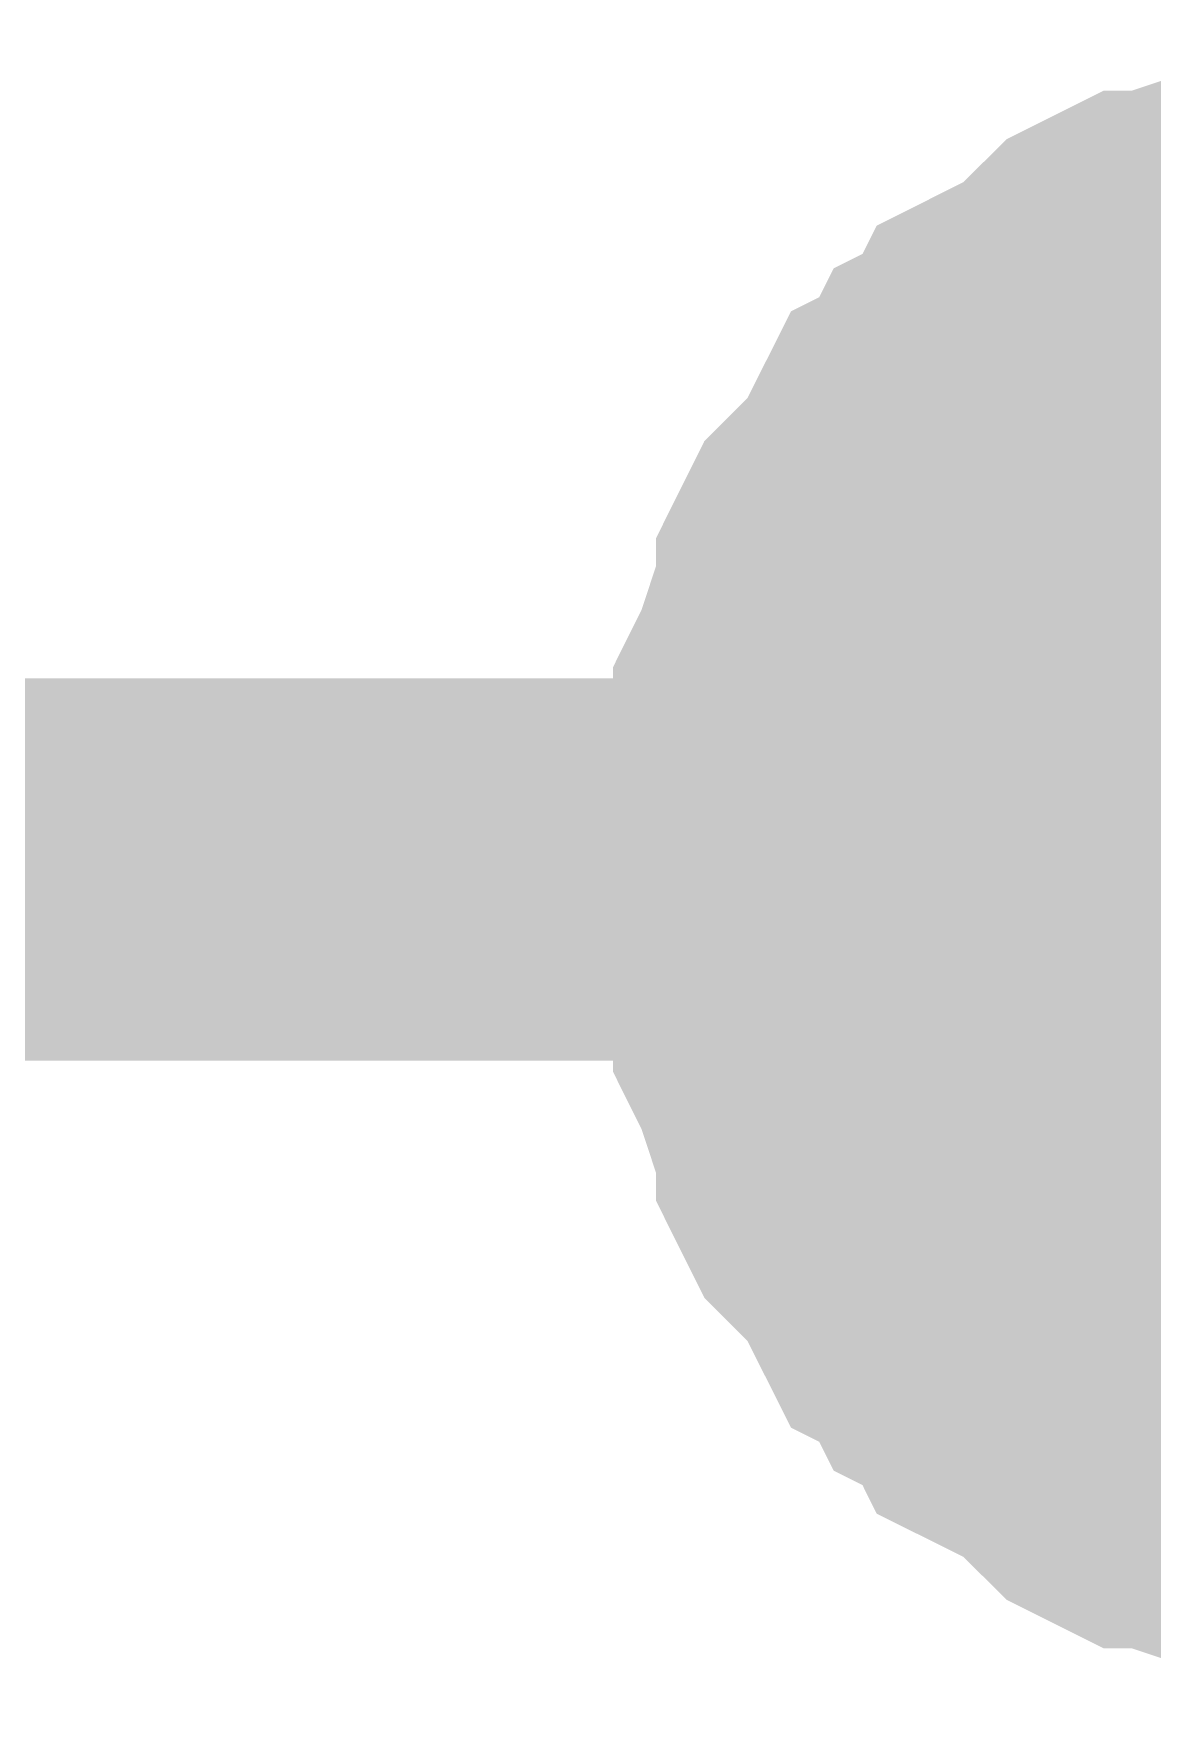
# Model space of a CAD drawing. Header units: inches. Extents: x 0 to 432, y 0 to 280.
# Drawn here: x 224.966 to 225.842, y 131.42 to 132.73 of the extents above; entities that cross this region are included whole.
import ezdxf

# ---------------------------------------------------------------- set-up
doc = ezdxf.new("R2010")
doc.units = ezdxf.units.IN
doc.layers.add('Sheet', color=255, linetype='Continuous')

msp = doc.modelspace()

# ---------------------------------------------------------------- linework, layer by layer
at = {"layer": 'Sheet'}
for points in [[(225.5584, 132.0749, 0.2997, 0.2997, 0), (225.5584, 132.0974, 0.2997, 0.2997, 0), (225.5584, 132.131, 0.2997, 0.2997, 0), (225.5697, 132.1535, 0.2997, 0.2997, 0), (225.5697, 132.176, 0.2997, 0.2997, 0), (225.5697, 132.1984, 0.2997, 0.2997, 0), (225.5809, 132.2209, 0.2997, 0.2997, 0), (225.5921, 132.2546, 0.2997, 0.2997, 0), (225.6034, 132.277, 0.2997, 0.2997, 0), (225.6034, 132.2995, 0.2997, 0.2997, 0), (225.6146, 132.322, 0.2997, 0.2997, 0), (225.6258, 132.3332, 0.2997, 0.2997, 0), (225.6483, 132.3556, 0.2997, 0.2997, 0), (225.6595, 132.3781, 0.2997, 0.2997, 0), (225.6708, 132.4006, 0.2997, 0.2997, 0), (225.6932, 132.4118, 0.2997, 0.2997, 0), (225.7044, 132.4343, 0.2997, 0.2997, 0), (225.7269, 132.4455, 0.2997, 0.2997, 0), (225.7381, 132.4679, 0.2997, 0.2997, 0), (225.7606, 132.4792, 0.2997, 0.2997, 0), (225.7831, 132.4904, 0.2997, 0.2997, 0), (225.8055, 132.5129, 0.2997, 0.2997, 0), (225.8168, 132.5241, 0.2997, 0.2997, 0), (225.8392, 132.5353, 0.2997, 0.2997, 0), (225.8617, 132.5353, 0.2997, 0.2997, 0), (225.8841, 132.5466, 0.2997, 0.2997, 0), (225.9178, 132.5578, 0.2997, 0.2997, 0), (225.9403, 132.569, 0.2997, 0.2997, 0), (225.9628, 132.569, 0.2997, 0.2997, 0), (225.9852, 132.569, 0.2997, 0.2997, 0), (226.0077, 132.5802, 0.2997, 0.2997, 0)], [(225.5584, 132.0749, 0.2997, 0.2997, 0), (225.5584, 132.0974, 0.2997, 0.2997, 0), (225.5584, 132.131, 0.2997, 0.2997, 0), (225.5697, 132.1535, 0.2997, 0.2997, 0), (225.5697, 132.176, 0.2997, 0.2997, 0), (225.5697, 132.1984, 0.2997, 0.2997, 0), (225.5809, 132.2209, 0.2997, 0.2997, 0), (225.5921, 132.2546, 0.2997, 0.2997, 0), (225.6034, 132.277, 0.2997, 0.2997, 0), (225.6034, 132.2995, 0.2997, 0.2997, 0), (225.6146, 132.322, 0.2997, 0.2997, 0), (225.6258, 132.3332, 0.2997, 0.2997, 0), (225.6483, 132.3556, 0.2997, 0.2997, 0), (225.6595, 132.3781, 0.2997, 0.2997, 0), (225.6708, 132.4006, 0.2997, 0.2997, 0), (225.6932, 132.4118, 0.2997, 0.2997, 0), (225.7044, 132.4343, 0.2997, 0.2997, 0), (225.7269, 132.4455, 0.2997, 0.2997, 0), (225.7381, 132.4679, 0.2997, 0.2997, 0), (225.7606, 132.4792, 0.2997, 0.2997, 0), (225.7831, 132.4904, 0.2997, 0.2997, 0), (225.8055, 132.5129, 0.2997, 0.2997, 0), (225.8168, 132.5241, 0.2997, 0.2997, 0), (225.8392, 132.5353, 0.2997, 0.2997, 0), (225.8617, 132.5353, 0.2997, 0.2997, 0), (225.8841, 132.5466, 0.2997, 0.2997, 0), (225.9178, 132.5578, 0.2997, 0.2997, 0), (225.9403, 132.569, 0.2997, 0.2997, 0), (225.9628, 132.569, 0.2997, 0.2997, 0), (225.9852, 132.569, 0.2997, 0.2997, 0), (226.0077, 132.5802, 0.2997, 0.2997, 0)], [(225.5584, 132.0749, 0.2997, 0.2997, 0), (225.5584, 132.0974, 0.2997, 0.2997, 0), (225.5584, 132.131, 0.2997, 0.2997, 0), (225.5697, 132.1535, 0.2997, 0.2997, 0), (225.5697, 132.176, 0.2997, 0.2997, 0), (225.5697, 132.1984, 0.2997, 0.2997, 0), (225.5809, 132.2209, 0.2997, 0.2997, 0), (225.5921, 132.2546, 0.2997, 0.2997, 0), (225.6034, 132.277, 0.2997, 0.2997, 0), (225.6034, 132.2995, 0.2997, 0.2997, 0), (225.6146, 132.322, 0.2997, 0.2997, 0), (225.6258, 132.3332, 0.2997, 0.2997, 0), (225.6483, 132.3556, 0.2997, 0.2997, 0), (225.6595, 132.3781, 0.2997, 0.2997, 0), (225.6708, 132.4006, 0.2997, 0.2997, 0), (225.6932, 132.4118, 0.2997, 0.2997, 0), (225.7044, 132.4343, 0.2997, 0.2997, 0), (225.7269, 132.4455, 0.2997, 0.2997, 0), (225.7381, 132.4679, 0.2997, 0.2997, 0), (225.7606, 132.4792, 0.2997, 0.2997, 0), (225.7831, 132.4904, 0.2997, 0.2997, 0), (225.8055, 132.5129, 0.2997, 0.2997, 0), (225.8168, 132.5241, 0.2997, 0.2997, 0), (225.8392, 132.5353, 0.2997, 0.2997, 0), (225.8617, 132.5353, 0.2997, 0.2997, 0), (225.8841, 132.5466, 0.2997, 0.2997, 0), (225.9178, 132.5578, 0.2997, 0.2997, 0), (225.9403, 132.569, 0.2997, 0.2997, 0), (225.9628, 132.569, 0.2997, 0.2997, 0), (225.9852, 132.569, 0.2997, 0.2997, 0), (226.0077, 132.5802, 0.2997, 0.2997, 0)], [(225.5584, 132.0749, 0.2997, 0.2997, 0), (225.5584, 132.0974, 0.2997, 0.2997, 0), (225.5584, 132.131, 0.2997, 0.2997, 0), (225.5697, 132.1535, 0.2997, 0.2997, 0), (225.5697, 132.176, 0.2997, 0.2997, 0), (225.5697, 132.1984, 0.2997, 0.2997, 0), (225.5809, 132.2209, 0.2997, 0.2997, 0), (225.5921, 132.2546, 0.2997, 0.2997, 0), (225.6034, 132.277, 0.2997, 0.2997, 0), (225.6034, 132.2995, 0.2997, 0.2997, 0), (225.6146, 132.322, 0.2997, 0.2997, 0), (225.6258, 132.3332, 0.2997, 0.2997, 0), (225.6483, 132.3556, 0.2997, 0.2997, 0), (225.6595, 132.3781, 0.2997, 0.2997, 0), (225.6708, 132.4006, 0.2997, 0.2997, 0), (225.6932, 132.4118, 0.2997, 0.2997, 0), (225.7044, 132.4343, 0.2997, 0.2997, 0), (225.7269, 132.4455, 0.2997, 0.2997, 0), (225.7381, 132.4679, 0.2997, 0.2997, 0), (225.7606, 132.4792, 0.2997, 0.2997, 0), (225.7831, 132.4904, 0.2997, 0.2997, 0), (225.8055, 132.5129, 0.2997, 0.2997, 0), (225.8168, 132.5241, 0.2997, 0.2997, 0), (225.8392, 132.5353, 0.2997, 0.2997, 0), (225.8617, 132.5353, 0.2997, 0.2997, 0), (225.8841, 132.5466, 0.2997, 0.2997, 0), (225.9178, 132.5578, 0.2997, 0.2997, 0), (225.9403, 132.569, 0.2997, 0.2997, 0), (225.9628, 132.569, 0.2997, 0.2997, 0), (225.9852, 132.569, 0.2997, 0.2997, 0), (226.0077, 132.5802, 0.2997, 0.2997, 0)], [(225.5584, 132.0749, 0.0991, 0.0991, 0), (225.5584, 132.0974, 0.0991, 0.0991, 0), (225.5584, 132.131, 0.0991, 0.0991, 0), (225.5697, 132.1535, 0.0991, 0.0991, 0), (225.5697, 132.176, 0.0991, 0.0991, 0), (225.5697, 132.1984, 0.0991, 0.0991, 0), (225.5809, 132.2209, 0.0991, 0.0991, 0), (225.5921, 132.2546, 0.0991, 0.0991, 0), (225.6034, 132.277, 0.0991, 0.0991, 0), (225.6034, 132.2995, 0.0991, 0.0991, 0), (225.6146, 132.322, 0.0991, 0.0991, 0), (225.6258, 132.3332, 0.0991, 0.0991, 0), (225.6483, 132.3556, 0.0991, 0.0991, 0), (225.6595, 132.3781, 0.0991, 0.0991, 0), (225.6708, 132.4006, 0.0991, 0.0991, 0), (225.6932, 132.4118, 0.0991, 0.0991, 0), (225.7044, 132.4343, 0.0991, 0.0991, 0), (225.7269, 132.4455, 0.0991, 0.0991, 0), (225.7381, 132.4679, 0.0991, 0.0991, 0), (225.7606, 132.4792, 0.0991, 0.0991, 0), (225.7831, 132.4904, 0.0991, 0.0991, 0), (225.8055, 132.5129, 0.0991, 0.0991, 0), (225.8168, 132.5241, 0.0991, 0.0991, 0), (225.8392, 132.5353, 0.0991, 0.0991, 0), (225.8617, 132.5353, 0.0991, 0.0991, 0), (225.8841, 132.5466, 0.0991, 0.0991, 0), (225.9178, 132.5578, 0.0991, 0.0991, 0)], [(225.5584, 132.0749, 0.0991, 0.0991, 0), (225.5584, 132.0974, 0.0991, 0.0991, 0), (225.5584, 132.131, 0.0991, 0.0991, 0), (225.5697, 132.1535, 0.0991, 0.0991, 0), (225.5697, 132.176, 0.0991, 0.0991, 0), (225.5697, 132.1984, 0.0991, 0.0991, 0), (225.5809, 132.2209, 0.0991, 0.0991, 0), (225.5921, 132.2546, 0.0991, 0.0991, 0), (225.6034, 132.277, 0.0991, 0.0991, 0), (225.6034, 132.2995, 0.0991, 0.0991, 0), (225.6146, 132.322, 0.0991, 0.0991, 0), (225.6258, 132.3332, 0.0991, 0.0991, 0), (225.6483, 132.3556, 0.0991, 0.0991, 0), (225.6595, 132.3781, 0.0991, 0.0991, 0), (225.6708, 132.4006, 0.0991, 0.0991, 0), (225.6932, 132.4118, 0.0991, 0.0991, 0), (225.7044, 132.4343, 0.0991, 0.0991, 0), (225.7269, 132.4455, 0.0991, 0.0991, 0), (225.7381, 132.4679, 0.0991, 0.0991, 0), (225.7606, 132.4792, 0.0991, 0.0991, 0), (225.7831, 132.4904, 0.0991, 0.0991, 0), (225.8055, 132.5129, 0.0991, 0.0991, 0), (225.8168, 132.5241, 0.0991, 0.0991, 0), (225.8392, 132.5353, 0.0991, 0.0991, 0), (225.8617, 132.5353, 0.0991, 0.0991, 0), (225.8841, 132.5466, 0.0991, 0.0991, 0), (225.9178, 132.5578, 0.0991, 0.0991, 0)], [(225.5584, 132.0749, 0.0991, 0.0991, 0), (225.5584, 132.0974, 0.0991, 0.0991, 0), (225.5584, 132.131, 0.0991, 0.0991, 0), (225.5697, 132.1535, 0.0991, 0.0991, 0), (225.5697, 132.176, 0.0991, 0.0991, 0), (225.5697, 132.1984, 0.0991, 0.0991, 0), (225.5809, 132.2209, 0.0991, 0.0991, 0), (225.5921, 132.2546, 0.0991, 0.0991, 0), (225.6034, 132.277, 0.0991, 0.0991, 0), (225.6034, 132.2995, 0.0991, 0.0991, 0), (225.6146, 132.322, 0.0991, 0.0991, 0), (225.6258, 132.3332, 0.0991, 0.0991, 0), (225.6483, 132.3556, 0.0991, 0.0991, 0), (225.6595, 132.3781, 0.0991, 0.0991, 0), (225.6708, 132.4006, 0.0991, 0.0991, 0), (225.6932, 132.4118, 0.0991, 0.0991, 0), (225.7044, 132.4343, 0.0991, 0.0991, 0), (225.7269, 132.4455, 0.0991, 0.0991, 0), (225.7381, 132.4679, 0.0991, 0.0991, 0), (225.7606, 132.4792, 0.0991, 0.0991, 0), (225.7831, 132.4904, 0.0991, 0.0991, 0), (225.8055, 132.5129, 0.0991, 0.0991, 0), (225.8168, 132.5241, 0.0991, 0.0991, 0), (225.8392, 132.5353, 0.0991, 0.0991, 0), (225.8617, 132.5353, 0.0991, 0.0991, 0), (225.8841, 132.5466, 0.0991, 0.0991, 0), (225.9178, 132.5578, 0.0991, 0.0991, 0)], [(225.5584, 132.0749, 0.0991, 0.0991, 0), (225.5584, 132.0974, 0.0991, 0.0991, 0), (225.5584, 132.131, 0.0991, 0.0991, 0), (225.5697, 132.1535, 0.0991, 0.0991, 0), (225.5697, 132.176, 0.0991, 0.0991, 0), (225.5697, 132.1984, 0.0991, 0.0991, 0), (225.5809, 132.2209, 0.0991, 0.0991, 0), (225.5921, 132.2546, 0.0991, 0.0991, 0), (225.6034, 132.277, 0.0991, 0.0991, 0), (225.6034, 132.2995, 0.0991, 0.0991, 0), (225.6146, 132.322, 0.0991, 0.0991, 0), (225.6258, 132.3332, 0.0991, 0.0991, 0), (225.6483, 132.3556, 0.0991, 0.0991, 0), (225.6595, 132.3781, 0.0991, 0.0991, 0), (225.6708, 132.4006, 0.0991, 0.0991, 0), (225.6932, 132.4118, 0.0991, 0.0991, 0), (225.7044, 132.4343, 0.0991, 0.0991, 0), (225.7269, 132.4455, 0.0991, 0.0991, 0), (225.7381, 132.4679, 0.0991, 0.0991, 0), (225.7606, 132.4792, 0.0991, 0.0991, 0), (225.7831, 132.4904, 0.0991, 0.0991, 0), (225.8055, 132.5129, 0.0991, 0.0991, 0), (225.8168, 132.5241, 0.0991, 0.0991, 0), (225.8392, 132.5353, 0.0991, 0.0991, 0), (225.8617, 132.5353, 0.0991, 0.0991, 0), (225.8841, 132.5466, 0.0991, 0.0991, 0), (225.9178, 132.5578, 0.0991, 0.0991, 0)], [(214.6309, 132.0749, 0.2997, 0.2997, 0), (226.0638, 132.0749, 0.2997, 0.2997, 0)], [(226.0077, 131.5695, 0.2997, 0.2997, 0), (225.9852, 131.5808, 0.2997, 0.2997, 0), (225.9628, 131.5808, 0.2997, 0.2997, 0), (225.9403, 131.5808, 0.2997, 0.2997, 0), (225.9178, 131.592, 0.2997, 0.2997, 0), (225.8841, 131.6032, 0.2997, 0.2997, 0), (225.8617, 131.6145, 0.2997, 0.2997, 0), (225.8392, 131.6145, 0.2997, 0.2997, 0), (225.8168, 131.6257, 0.2997, 0.2997, 0), (225.8055, 131.6369, 0.2997, 0.2997, 0), (225.7831, 131.6594, 0.2997, 0.2997, 0), (225.7606, 131.6706, 0.2997, 0.2997, 0), (225.7381, 131.6818, 0.2997, 0.2997, 0), (225.7269, 131.7043, 0.2997, 0.2997, 0), (225.7044, 131.7155, 0.2997, 0.2997, 0), (225.6932, 131.738, 0.2997, 0.2997, 0), (225.6708, 131.7492, 0.2997, 0.2997, 0), (225.6595, 131.7717, 0.2997, 0.2997, 0), (225.6483, 131.7941, 0.2997, 0.2997, 0), (225.6258, 131.8166, 0.2997, 0.2997, 0), (225.6146, 131.8278, 0.2997, 0.2997, 0), (225.6034, 131.8503, 0.2997, 0.2997, 0), (225.6034, 131.8728, 0.2997, 0.2997, 0), (225.5921, 131.8952, 0.2997, 0.2997, 0), (225.5809, 131.9289, 0.2997, 0.2997, 0), (225.5697, 131.9514, 0.2997, 0.2997, 0), (225.5697, 131.9738, 0.2997, 0.2997, 0), (225.5697, 131.9963, 0.2997, 0.2997, 0), (225.5584, 132.0187, 0.2997, 0.2997, 0), (225.5584, 132.0524, 0.2997, 0.2997, 0), (225.5584, 132.0749, 0.2997, 0.2997, 0)], [(225.5584, 132.0749, 0.2997, 0.2997, 0), (225.5584, 132.0749, 0.2997, 0.2997, 0)], [(226.0077, 131.5695, 0.2997, 0.2997, 0), (225.9852, 131.5808, 0.2997, 0.2997, 0), (225.9628, 131.5808, 0.2997, 0.2997, 0), (225.9403, 131.5808, 0.2997, 0.2997, 0), (225.9178, 131.592, 0.2997, 0.2997, 0), (225.8841, 131.6032, 0.2997, 0.2997, 0), (225.8617, 131.6145, 0.2997, 0.2997, 0), (225.8392, 131.6145, 0.2997, 0.2997, 0), (225.8168, 131.6257, 0.2997, 0.2997, 0), (225.8055, 131.6369, 0.2997, 0.2997, 0), (225.7831, 131.6594, 0.2997, 0.2997, 0), (225.7606, 131.6706, 0.2997, 0.2997, 0), (225.7381, 131.6818, 0.2997, 0.2997, 0), (225.7269, 131.7043, 0.2997, 0.2997, 0), (225.7044, 131.7155, 0.2997, 0.2997, 0), (225.6932, 131.738, 0.2997, 0.2997, 0), (225.6708, 131.7492, 0.2997, 0.2997, 0), (225.6595, 131.7717, 0.2997, 0.2997, 0), (225.6483, 131.7941, 0.2997, 0.2997, 0), (225.6258, 131.8166, 0.2997, 0.2997, 0), (225.6146, 131.8278, 0.2997, 0.2997, 0), (225.6034, 131.8503, 0.2997, 0.2997, 0), (225.6034, 131.8728, 0.2997, 0.2997, 0), (225.5921, 131.8952, 0.2997, 0.2997, 0), (225.5809, 131.9289, 0.2997, 0.2997, 0), (225.5697, 131.9514, 0.2997, 0.2997, 0), (225.5697, 131.9738, 0.2997, 0.2997, 0), (225.5697, 131.9963, 0.2997, 0.2997, 0), (225.5584, 132.0187, 0.2997, 0.2997, 0), (225.5584, 132.0524, 0.2997, 0.2997, 0), (225.5584, 132.0749, 0.2997, 0.2997, 0)], [(225.5584, 132.0749, 0.2997, 0.2997, 0), (225.5584, 132.0749, 0.2997, 0.2997, 0)], [(226.0077, 131.5695, 0.2997, 0.2997, 0), (225.9852, 131.5808, 0.2997, 0.2997, 0), (225.9628, 131.5808, 0.2997, 0.2997, 0), (225.9403, 131.5808, 0.2997, 0.2997, 0), (225.9178, 131.592, 0.2997, 0.2997, 0), (225.8841, 131.6032, 0.2997, 0.2997, 0), (225.8617, 131.6145, 0.2997, 0.2997, 0), (225.8392, 131.6145, 0.2997, 0.2997, 0), (225.8168, 131.6257, 0.2997, 0.2997, 0), (225.8055, 131.6369, 0.2997, 0.2997, 0), (225.7831, 131.6594, 0.2997, 0.2997, 0), (225.7606, 131.6706, 0.2997, 0.2997, 0), (225.7381, 131.6818, 0.2997, 0.2997, 0), (225.7269, 131.7043, 0.2997, 0.2997, 0), (225.7044, 131.7155, 0.2997, 0.2997, 0), (225.6932, 131.738, 0.2997, 0.2997, 0), (225.6708, 131.7492, 0.2997, 0.2997, 0), (225.6595, 131.7717, 0.2997, 0.2997, 0), (225.6483, 131.7941, 0.2997, 0.2997, 0), (225.6258, 131.8166, 0.2997, 0.2997, 0), (225.6146, 131.8278, 0.2997, 0.2997, 0), (225.6034, 131.8503, 0.2997, 0.2997, 0), (225.6034, 131.8728, 0.2997, 0.2997, 0), (225.5921, 131.8952, 0.2997, 0.2997, 0), (225.5809, 131.9289, 0.2997, 0.2997, 0), (225.5697, 131.9514, 0.2997, 0.2997, 0), (225.5697, 131.9738, 0.2997, 0.2997, 0), (225.5697, 131.9963, 0.2997, 0.2997, 0), (225.5584, 132.0187, 0.2997, 0.2997, 0), (225.5584, 132.0524, 0.2997, 0.2997, 0), (225.5584, 132.0749, 0.2997, 0.2997, 0)], [(225.5584, 132.0749, 0.2997, 0.2997, 0), (225.5584, 132.0749, 0.2997, 0.2997, 0)], [(226.0077, 131.5695, 0.2997, 0.2997, 0), (225.9852, 131.5808, 0.2997, 0.2997, 0), (225.9628, 131.5808, 0.2997, 0.2997, 0), (225.9403, 131.5808, 0.2997, 0.2997, 0), (225.9178, 131.592, 0.2997, 0.2997, 0), (225.8841, 131.6032, 0.2997, 0.2997, 0), (225.8617, 131.6145, 0.2997, 0.2997, 0), (225.8392, 131.6145, 0.2997, 0.2997, 0), (225.8168, 131.6257, 0.2997, 0.2997, 0), (225.8055, 131.6369, 0.2997, 0.2997, 0), (225.7831, 131.6594, 0.2997, 0.2997, 0), (225.7606, 131.6706, 0.2997, 0.2997, 0), (225.7381, 131.6818, 0.2997, 0.2997, 0), (225.7269, 131.7043, 0.2997, 0.2997, 0), (225.7044, 131.7155, 0.2997, 0.2997, 0), (225.6932, 131.738, 0.2997, 0.2997, 0), (225.6708, 131.7492, 0.2997, 0.2997, 0), (225.6595, 131.7717, 0.2997, 0.2997, 0), (225.6483, 131.7941, 0.2997, 0.2997, 0), (225.6258, 131.8166, 0.2997, 0.2997, 0), (225.6146, 131.8278, 0.2997, 0.2997, 0), (225.6034, 131.8503, 0.2997, 0.2997, 0), (225.6034, 131.8728, 0.2997, 0.2997, 0), (225.5921, 131.8952, 0.2997, 0.2997, 0), (225.5809, 131.9289, 0.2997, 0.2997, 0), (225.5697, 131.9514, 0.2997, 0.2997, 0), (225.5697, 131.9738, 0.2997, 0.2997, 0), (225.5697, 131.9963, 0.2997, 0.2997, 0), (225.5584, 132.0187, 0.2997, 0.2997, 0), (225.5584, 132.0524, 0.2997, 0.2997, 0), (225.5584, 132.0749, 0.2997, 0.2997, 0)], [(225.5584, 132.0749, 0.2997, 0.2997, 0), (225.5584, 132.0749, 0.2997, 0.2997, 0)], [(225.9178, 131.592, 0.0991, 0.0991, 0), (225.8841, 131.6032, 0.0991, 0.0991, 0), (225.8617, 131.6145, 0.0991, 0.0991, 0), (225.8392, 131.6145, 0.0991, 0.0991, 0), (225.8168, 131.6257, 0.0991, 0.0991, 0), (225.8055, 131.6369, 0.0991, 0.0991, 0), (225.7831, 131.6594, 0.0991, 0.0991, 0), (225.7606, 131.6706, 0.0991, 0.0991, 0), (225.7381, 131.6818, 0.0991, 0.0991, 0), (225.7269, 131.7043, 0.0991, 0.0991, 0), (225.7044, 131.7155, 0.0991, 0.0991, 0), (225.6932, 131.738, 0.0991, 0.0991, 0), (225.6708, 131.7492, 0.0991, 0.0991, 0), (225.6595, 131.7717, 0.0991, 0.0991, 0), (225.6483, 131.7941, 0.0991, 0.0991, 0), (225.6258, 131.8166, 0.0991, 0.0991, 0), (225.6146, 131.8278, 0.0991, 0.0991, 0), (225.6034, 131.8503, 0.0991, 0.0991, 0), (225.6034, 131.8728, 0.0991, 0.0991, 0), (225.5921, 131.8952, 0.0991, 0.0991, 0), (225.5809, 131.9289, 0.0991, 0.0991, 0), (225.5697, 131.9514, 0.0991, 0.0991, 0), (225.5697, 131.9738, 0.0991, 0.0991, 0), (225.5697, 131.9963, 0.0991, 0.0991, 0), (225.5584, 132.0187, 0.0991, 0.0991, 0), (225.5584, 132.0524, 0.0991, 0.0991, 0), (225.5584, 132.0749, 0.0991, 0.0991, 0)], [(225.5584, 132.0749, 0.0991, 0.0991, 0), (225.5584, 132.0749, 0.0991, 0.0991, 0)], [(225.9178, 131.592, 0.0991, 0.0991, 0), (225.8841, 131.6032, 0.0991, 0.0991, 0), (225.8617, 131.6145, 0.0991, 0.0991, 0), (225.8392, 131.6145, 0.0991, 0.0991, 0), (225.8168, 131.6257, 0.0991, 0.0991, 0), (225.8055, 131.6369, 0.0991, 0.0991, 0), (225.7831, 131.6594, 0.0991, 0.0991, 0), (225.7606, 131.6706, 0.0991, 0.0991, 0), (225.7381, 131.6818, 0.0991, 0.0991, 0), (225.7269, 131.7043, 0.0991, 0.0991, 0), (225.7044, 131.7155, 0.0991, 0.0991, 0), (225.6932, 131.738, 0.0991, 0.0991, 0), (225.6708, 131.7492, 0.0991, 0.0991, 0), (225.6595, 131.7717, 0.0991, 0.0991, 0), (225.6483, 131.7941, 0.0991, 0.0991, 0), (225.6258, 131.8166, 0.0991, 0.0991, 0), (225.6146, 131.8278, 0.0991, 0.0991, 0), (225.6034, 131.8503, 0.0991, 0.0991, 0), (225.6034, 131.8728, 0.0991, 0.0991, 0), (225.5921, 131.8952, 0.0991, 0.0991, 0), (225.5809, 131.9289, 0.0991, 0.0991, 0), (225.5697, 131.9514, 0.0991, 0.0991, 0), (225.5697, 131.9738, 0.0991, 0.0991, 0), (225.5697, 131.9963, 0.0991, 0.0991, 0), (225.5584, 132.0187, 0.0991, 0.0991, 0), (225.5584, 132.0524, 0.0991, 0.0991, 0), (225.5584, 132.0749, 0.0991, 0.0991, 0)], [(225.5584, 132.0749, 0.0991, 0.0991, 0), (225.5584, 132.0749, 0.0991, 0.0991, 0)], [(225.9178, 131.592, 0.0991, 0.0991, 0), (225.8841, 131.6032, 0.0991, 0.0991, 0), (225.8617, 131.6145, 0.0991, 0.0991, 0), (225.8392, 131.6145, 0.0991, 0.0991, 0), (225.8168, 131.6257, 0.0991, 0.0991, 0), (225.8055, 131.6369, 0.0991, 0.0991, 0), (225.7831, 131.6594, 0.0991, 0.0991, 0), (225.7606, 131.6706, 0.0991, 0.0991, 0), (225.7381, 131.6818, 0.0991, 0.0991, 0), (225.7269, 131.7043, 0.0991, 0.0991, 0), (225.7044, 131.7155, 0.0991, 0.0991, 0), (225.6932, 131.738, 0.0991, 0.0991, 0), (225.6708, 131.7492, 0.0991, 0.0991, 0), (225.6595, 131.7717, 0.0991, 0.0991, 0), (225.6483, 131.7941, 0.0991, 0.0991, 0), (225.6258, 131.8166, 0.0991, 0.0991, 0), (225.6146, 131.8278, 0.0991, 0.0991, 0), (225.6034, 131.8503, 0.0991, 0.0991, 0), (225.6034, 131.8728, 0.0991, 0.0991, 0), (225.5921, 131.8952, 0.0991, 0.0991, 0), (225.5809, 131.9289, 0.0991, 0.0991, 0), (225.5697, 131.9514, 0.0991, 0.0991, 0), (225.5697, 131.9738, 0.0991, 0.0991, 0), (225.5697, 131.9963, 0.0991, 0.0991, 0), (225.5584, 132.0187, 0.0991, 0.0991, 0), (225.5584, 132.0524, 0.0991, 0.0991, 0), (225.5584, 132.0749, 0.0991, 0.0991, 0)], [(225.5584, 132.0749, 0.0991, 0.0991, 0), (225.5584, 132.0749, 0.0991, 0.0991, 0)], [(225.9178, 131.592, 0.0991, 0.0991, 0), (225.8841, 131.6032, 0.0991, 0.0991, 0), (225.8617, 131.6145, 0.0991, 0.0991, 0), (225.8392, 131.6145, 0.0991, 0.0991, 0), (225.8168, 131.6257, 0.0991, 0.0991, 0), (225.8055, 131.6369, 0.0991, 0.0991, 0), (225.7831, 131.6594, 0.0991, 0.0991, 0), (225.7606, 131.6706, 0.0991, 0.0991, 0), (225.7381, 131.6818, 0.0991, 0.0991, 0), (225.7269, 131.7043, 0.0991, 0.0991, 0), (225.7044, 131.7155, 0.0991, 0.0991, 0), (225.6932, 131.738, 0.0991, 0.0991, 0), (225.6708, 131.7492, 0.0991, 0.0991, 0), (225.6595, 131.7717, 0.0991, 0.0991, 0), (225.6483, 131.7941, 0.0991, 0.0991, 0), (225.6258, 131.8166, 0.0991, 0.0991, 0), (225.6146, 131.8278, 0.0991, 0.0991, 0), (225.6034, 131.8503, 0.0991, 0.0991, 0), (225.6034, 131.8728, 0.0991, 0.0991, 0), (225.5921, 131.8952, 0.0991, 0.0991, 0), (225.5809, 131.9289, 0.0991, 0.0991, 0), (225.5697, 131.9514, 0.0991, 0.0991, 0), (225.5697, 131.9738, 0.0991, 0.0991, 0), (225.5697, 131.9963, 0.0991, 0.0991, 0), (225.5584, 132.0187, 0.0991, 0.0991, 0), (225.5584, 132.0524, 0.0991, 0.0991, 0), (225.5584, 132.0749, 0.0991, 0.0991, 0)], [(225.5584, 132.0749, 0.0991, 0.0991, 0), (225.5584, 132.0749, 0.0991, 0.0991, 0)]]:
    msp.add_lwpolyline(points, format="xyseb", dxfattribs=at)
msp.add_lwpolyline([(225.806, 132.08, 0.508, 0.508, 1), (226.314, 132.08, 0.508, 0.508, 1)], format="xyseb", close=True, dxfattribs=at)

doc.saveas('drawing.dxf')
